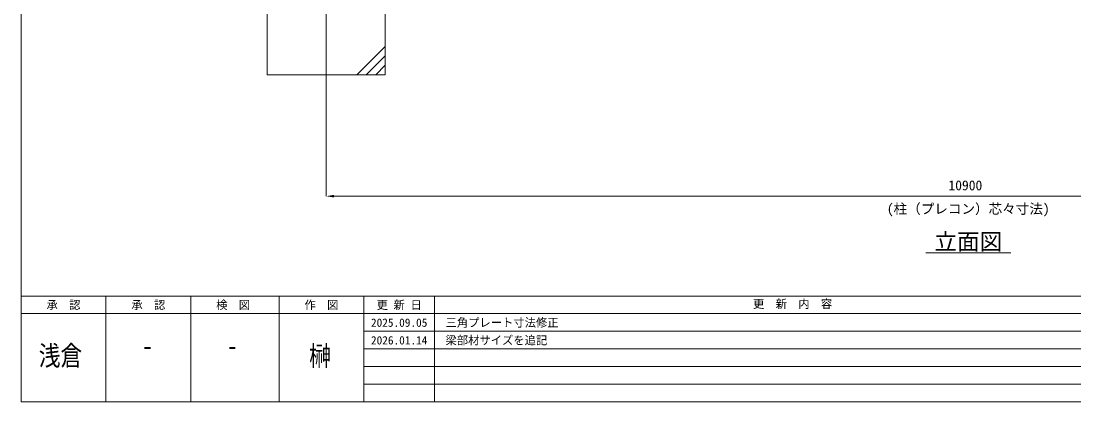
# Model space of a CAD drawing. Units: millimetres, scale not verified. Extents: x -35488 to -11338, y -17325 to 17325.
# Drawn here: x -35488 to -26551, y -17325 to -14089 of the extents above; entities that cross this region are included whole.
import ezdxf
from ezdxf.enums import TextEntityAlignment as Align

# ---------------------------------------------------------------- set-up
doc = ezdxf.new("R2010")
doc.units = ezdxf.units.MM
doc.header["$LTSCALE"] = 150
doc.linetypes.add('CHAIN2', pattern=[12, 9, -1, 1, -1])
for name, color, linetype, lineweight in [('0-9_基礎工事用PCA大', 7, 'Continuous', 18), ('0-A_図面枠', 7, 'Continuous', 18), ('0-B_寸法', 3, 'Continuous', 18), ('1-4_通芯', 1, 'CHAIN2', 18), ('1-9_文字', 7, 'Continuous', 18)]:
    doc.layers.add(name, color=color, linetype=linetype, lineweight=lineweight)
doc.styles.add('ＭＳ ゴシック', font='')
doc.styles.get('ＭＳ ゴシック').set_extended_font_data('MS Gothic')

msp = doc.modelspace()

# ---------------------------------------------------------------- linework, layer by layer
at = {"layer": '0-9_基礎工事用PCA大'}
for p, q in [((-32398.1, -14305), (-32638.1, -14545)), ((-32398.1, -14385), (-32558.1, -14545)), ((-32398.1, -14465), (-32478.1, -14545))]:
    msp.add_line(p, q, dxfattribs=at)
msp.add_lwpolyline([(-33398.1, -14545), (-32398.1, -14545), (-32398.1, -13545), (-33398.1, -13545)], close=True, dxfattribs=at)
at = {"layer": '0-A_図面枠'}
for p, q in [((-35488.1, -16425), (-11338.1, -16425)), ((-34768.1, -16425), (-34768.1, -17325)), ((-34048.1, -16425), (-34048.1, -17325)), ((-33298.1, -16425), (-33298.1, -17325)), ((-32578.1, -16425), (-32578.1, -17325)), ((-31978.1, -16425), (-31978.1, -17325)), ((-35488.1, -16575), (-25918.1, -16575)), ((-32578.1, -16725), (-25918.1, -16725)), ((-32578.1, -16875), (-25918.1, -16875)), ((-32578.1, -17025), (-25918.1, -17025)), ((-32578.1, -17175), (-25918.1, -17175))]:
    msp.add_line(p, q, dxfattribs=at)
msp.add_lwpolyline([(-35488.1, -675), (-11338.1, -675), (-11338.1, -17325), (-35488.1, -17325)], close=True, dxfattribs=at)
at = {"layer": '0-B_寸法'}
for p, q in [((-32898.1, -14546), (-32898.1, -15578.1)), ((-22064.1, -15577.2), (-32832.1, -15577.2))]:
    msp.add_line(p, q, dxfattribs=at)
at = {"layer": '0-B_寸法', "color": 91}
msp.add_solid([(-32832.1, -15566.1), (-32898.1, -15577.2), (-32832.1, -15588.2)], dxfattribs=at)
at = {"layer": '1-4_通芯'}
msp.add_line((-32898.1, -14545), (-32898.1, -12633), dxfattribs=at)
at = {"layer": '1-9_文字'}
msp.add_line((-27808.1, -16057.2), (-27088.1, -16057.2), dxfattribs=at)

# ---------------------------------------------------------------- texts
at = {"layer": '0-A_図面枠', "style": 'ＭＳ ゴシック'}
for s, p in [('承\u3000認', (-35272.1, -16557.6)), ('承\u3000認', (-34552.1, -16557.6)), ('検\u3000図', (-33832.1, -16557.6)), ('作\u3000図', (-33082.1, -16557.6)), ('更 新 日', (-32470.1, -16557.6)), ('更\u3000新\u3000内\u3000容', (-29275, -16548.4)), ('2025.09.05', (-32518.1, -16707.6)), ('三角プレート寸法修正 ', (-31885.5, -16707.6)), ('2026.01.14', (-32518.1, -16857.6)), ('梁部材サイズを追記', (-31885.5, -16857.6))]:
    msp.add_text(s, height=70.38, dxfattribs=at).set_placement(p, align=Align.BOTTOM_LEFT)
at = {"layer": '0-A_図面枠', "style": 'ＭＳ ゴシック', "width": 0.8}
for s, p in [('浅倉', (-35337.6, -17066.6)), ('-', (-34460.5, -16981.2)), ('-', (-33740.5, -16981.2)), ('榊', (-33042.8, -17068.7))]:
    msp.add_text(s, height=168.9, dxfattribs=at).set_placement(p, align=Align.BOTTOM_LEFT)
at = {"layer": '0-B_寸法', "style": 'ＭＳ ゴシック'}
for s, p in [('10900', (-27616.4, -15552.7)), ('(柱（プレコン）芯々寸法)', (-28139.3, -15751.9))]:
    msp.add_text(s, height=84.46, dxfattribs=at).set_placement(p, align=Align.BOTTOM_LEFT)
at = {"layer": '1-9_文字', "style": 'ＭＳ ゴシック'}
msp.add_text('立面図', height=140.8, dxfattribs=at).set_placement((-27736.1, -16076.4), align=Align.BOTTOM_LEFT)

doc.saveas('drawing.dxf')
